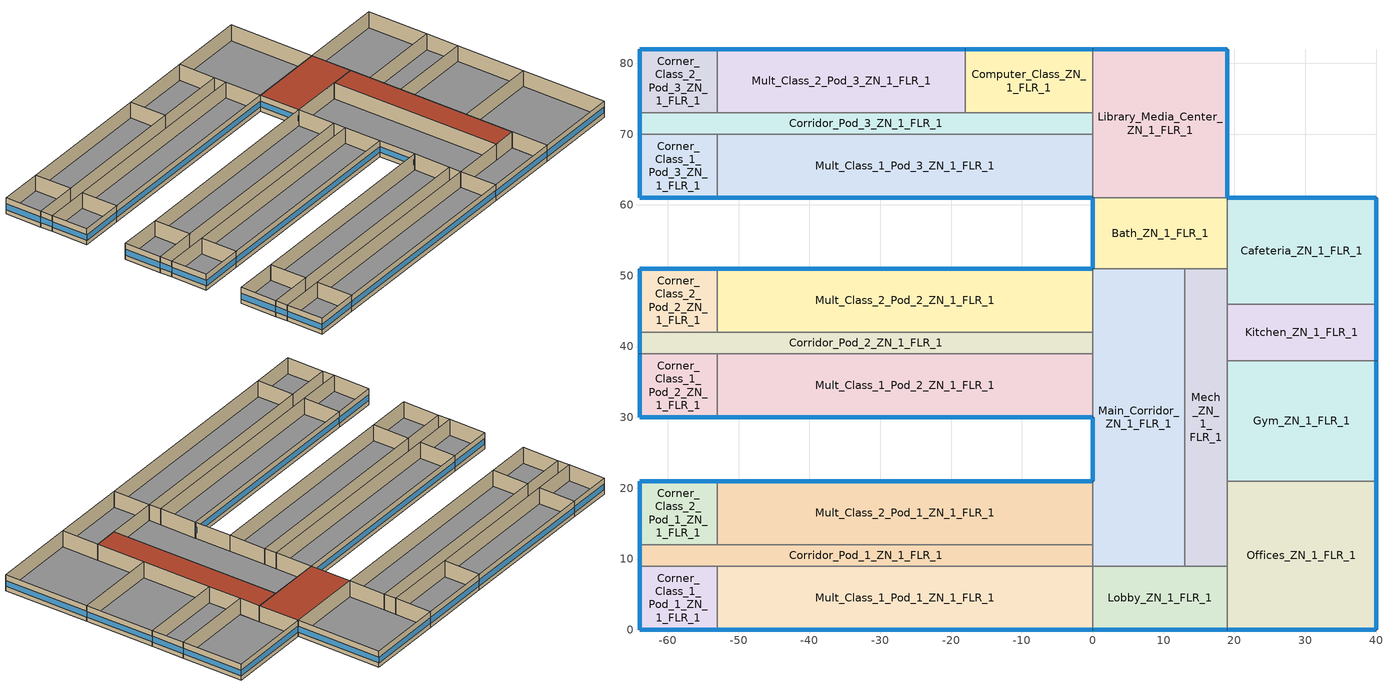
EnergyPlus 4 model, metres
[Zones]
Mult_Class_1_Pod_3_ZN_1_FLR_1
 floor ground (GROUND_FLOOR): 0,70 0,61 -53,61 -53,70 z0
 wall outside (EXT_WALL): -53,61 0,61 z0:4
 wall to Library_Media_Center_ZN_1_FLR_1 (ADJ_WALL): 0,61 0,70 z0:4
 wall to Corridor_Pod_3_ZN_1_FLR_1 (ADJ_WALL): 0,70 -53,70 z0:4
 wall to Corner_Class_1_Pod_3_ZN_1_FLR_1 (ADJ_WALL): -53,70 -53,61 z0:4
 window (EXT_WINDOW1): -52.95,61 -0.05,61 z1.1:2.5
Mult_Class_1_Pod_2_ZN_1_FLR_1
 floor ground (GROUND_FLOOR): 0,39 0,30 -53,30 -53,39 z0
 wall outside (EXT_WALL): -53,30 0,30 z0:4
 wall to Main_Corridor_ZN_1_FLR_1 (ADJ_WALL): 0,30 0,39 z0:4
 wall to Corridor_Pod_2_ZN_1_FLR_1 (ADJ_WALL): 0,39 -53,39 z0:4
 wall to Corner_Class_1_Pod_2_ZN_1_FLR_1 (ADJ_WALL): -53,39 -53,30 z0:4
 window (EXT_WINDOW1): -52.95,30 -0.05,30 z1.1:2.5
Mult_Class_2_Pod_3_ZN_1_FLR_1
 floor ground (GROUND_FLOOR): -18,82 -18,73 -53,73 -53,82 z0
 wall outside (EXT_WALL): -18,82 -53,82 z0:4
 wall to Corridor_Pod_3_ZN_1_FLR_1 (ADJ_WALL): -53,73 -18,73 z0:4
 wall to Computer_Class_ZN_1_FLR_1 (ADJ_WALL): -18,73 -18,82 z0:4
 wall to Corner_Class_2_Pod_3_ZN_1_FLR_1 (ADJ_WALL): -53,82 -53,73 z0:4
 window (EXT_WINDOW1): -18.05,82 -52.95,82 z1.1:2.5
Mult_Class_2_Pod_2_ZN_1_FLR_1
 floor ground (GROUND_FLOOR): 0,51 0,42 -53,42 -53,51 z0
 wall outside (EXT_WALL): 0,51 -53,51 z0:4
 wall to Corridor_Pod_2_ZN_1_FLR_1 (ADJ_WALL): -53,42 0,42 z0:4
 wall to Main_Corridor_ZN_1_FLR_1 (ADJ_WALL): 0,42 0,51 z0:4
 wall to Corner_Class_2_Pod_2_ZN_1_FLR_1 (ADJ_WALL): -53,51 -53,42 z0:4
 window (EXT_WINDOW1): -0.05,51 -52.95,51 z1.1:2.5
Gym_ZN_1_FLR_1
 floor ground (GROUND_FLOOR): 40,38 40,21 19,21 19,38 z0
 wall outside (EXT_WALL): 40,21 40,38 z0:4
 wall to Offices_ZN_1_FLR_1 (ADJ_WALL): 19,21 40,21 z0:4
 wall to Kitchen_ZN_1_FLR_1 (ADJ_WALL): 40,38 19,38 z0:4
 wall to Mech_ZN_1_FLR_1 (ADJ_WALL): 19,38 19,21 z0:4
 window (EXT_WINDOW1): 40,21.05 40,37.95 z1.1:2.51
Offices_ZN_1_FLR_1
 floor ground (GROUND_FLOOR): 40,21 40,0 19,0 19,21 z0
 wall outside (EXT_WALL): 19,0 40,0 40,21 z0:4
 wall to Gym_ZN_1_FLR_1 (ADJ_WALL): 40,21 19,21 z0:4
 wall to Mech_ZN_1_FLR_1 (ADJ_WALL): 19,21 19,9 z0:4
 wall to Lobby_ZN_1_FLR_1 (ADJ_WALL): 19,9 19,0 z0:4
 window (EXT_WINDOW1): 19.05,0 39.95,0 / 40,0.05 40,20.95 z1.1:2.51
Mult_Class_2_Pod_1_ZN_1_FLR_1
 floor ground (GROUND_FLOOR): 0,21 0,12 -53,12 -53,21 z0
 wall outside (EXT_WALL): 0,21 -53,21 z0:4
 wall to Corridor_Pod_1_ZN_1_FLR_1 (ADJ_WALL): -53,12 0,12 z0:4
 wall to Main_Corridor_ZN_1_FLR_1 (ADJ_WALL): 0,12 0,21 z0:4
 wall to Corner_Class_2_Pod_1_ZN_1_FLR_1 (ADJ_WALL): -53,21 -53,12 z0:4
 window (EXT_WINDOW1): -0.05,21 -52.95,21 z1.1:2.5
Mech_ZN_1_FLR_1
 floor ground (GROUND_FLOOR): 19,51 19,9 13,9 13,51 z0
 wall to Offices_ZN_1_FLR_1 (ADJ_WALL): 19,9 19,21 z0:4
 wall to Kitchen_ZN_1_FLR_1 (ADJ_WALL): 19,38 19,46 z0:4
 wall to Cafeteria_ZN_1_FLR_1 (ADJ_WALL): 19,46 19,51 z0:4
 wall to Bath_ZN_1_FLR_1 (ADJ_WALL): 19,51 13,51 z0:4
 wall to Main_Corridor_ZN_1_FLR_1 (ADJ_WALL): 13,51 13,9 z0:4
 wall to Gym_ZN_1_FLR_1 (ADJ_WALL): 19,21 19,38 z0:4
 roof outside (EXT_ROOF): 13,51 13,9 19,9 19,51 z4
Mult_Class_1_Pod_1_ZN_1_FLR_1
 floor ground (GROUND_FLOOR): 0,9 0,0 -53,0 -53,9 z0
 wall outside (EXT_WALL): -53,0 0,0 z0:4
 wall to Lobby_ZN_1_FLR_1 (ADJ_WALL): 0,0 0,9 z0:4
 wall to Corridor_Pod_1_ZN_1_FLR_1 (ADJ_WALL): 0,9 -53,9 z0:4
 wall to Corner_Class_1_Pod_1_ZN_1_FLR_1 (ADJ_WALL): -53,9 -53,0 z0:4
 window (EXT_WINDOW1): -52.95,0 -0.05,0 z1.1:2.5
Lobby_ZN_1_FLR_1
 floor ground (GROUND_FLOOR): 19,9 19,0 0,0 0,9 z0
 wall outside (EXT_WALL): 0,0 19,0 z0:4
 wall to Offices_ZN_1_FLR_1 (ADJ_WALL): 19,0 19,9 z0:4
 wall to Mech_ZN_1_FLR_1 (ADJ_WALL): 19,9 13,9 z0:4
 wall to Main_Corridor_ZN_1_FLR_1 (ADJ_WALL): 13,9 0,9 z0:4
 wall to Mult_Class_1_Pod_1_ZN_1_FLR_1 (ADJ_WALL): 0,9 0,0 z0:4
 window (EXT_WINDOW1): 0.05,0 18.95,0 z1.1:2.51
Main_Corridor_ZN_1_FLR_1
 floor ground (GROUND_FLOOR): 13,51 13,9 0,9 0,51 z0
 wall outside (EXT_WALL): 0,30 0,21 z0:4
 wall to Lobby_ZN_1_FLR_1 (ADJ_WALL): 0,9 13,9 z0:4
 wall to Mech_ZN_1_FLR_1 (ADJ_WALL): 13,9 13,51 z0:4
 wall to Bath_ZN_1_FLR_1 (ADJ_WALL): 13,51 0,51 z0:4
 wall to Mult_Class_2_Pod_2_ZN_1_FLR_1 (ADJ_WALL): 0,51 0,42 z0:4
 wall to Corridor_Pod_2_ZN_1_FLR_1 (ADJ_WALL): 0,42 0,39 z0:4
 wall to Mult_Class_1_Pod_2_ZN_1_FLR_1 (ADJ_WALL): 0,39 0,30 z0:4
 wall to Mult_Class_2_Pod_1_ZN_1_FLR_1 (ADJ_WALL): 0,21 0,12 z0:4
 wall to Corridor_Pod_1_ZN_1_FLR_1 (ADJ_WALL): 0,12 0,9 z0:4
 window (EXT_WINDOW1): 0,29.95 0,21.05 z1.1:2.52
Library_Media_Center_ZN_1_FLR_1
 floor ground (GROUND_FLOOR): 19,82 19,61 0,61 0,82 z0
 wall outside (EXT_WALL): 19,61 19,82 0,82 z0:4
 wall to Bath_ZN_1_FLR_1 (ADJ_WALL): 0,61 19,61 z0:4
 wall to Computer_Class_ZN_1_FLR_1 (ADJ_WALL): 0,82 0,73 z0:4
 wall to Corridor_Pod_3_ZN_1_FLR_1 (ADJ_WALL): 0,73 0,70 z0:4
 wall to Mult_Class_1_Pod_3_ZN_1_FLR_1 (ADJ_WALL): 0,70 0,61 z0:4
 window (EXT_WINDOW1): 19,61.05 19,81.95 / 18.95,82 0.05,82 z1.1:2.51
Kitchen_ZN_1_FLR_1
 floor ground (GROUND_FLOOR): 40,46 40,38 19,38 19,46 z0
 wall outside (EXT_WALL): 40,38 40,46 z0:4
 wall to Gym_ZN_1_FLR_1 (ADJ_WALL): 19,38 40,38 z0:4
 wall to Cafeteria_ZN_1_FLR_1 (ADJ_WALL): 40,46 19,46 z0:4
 wall to Mech_ZN_1_FLR_1 (ADJ_WALL): 19,46 19,38 z0:4
 window (EXT_WINDOW1): 40,38.05 40,45.95 z1.1:2.52
Bath_ZN_1_FLR_1
 floor ground (GROUND_FLOOR): 19,61 19,51 0,51 0,61 z0
 wall outside (EXT_WALL): 0,61 0,51 z0:4
 wall to Mech_ZN_1_FLR_1 (ADJ_WALL): 13,51 19,51 z0:4
 wall to Cafeteria_ZN_1_FLR_1 (ADJ_WALL): 19,51 19,61 z0:4
 wall to Library_Media_Center_ZN_1_FLR_1 (ADJ_WALL): 19,61 0,61 z0:4
 window (EXT_WINDOW1): 0,60.95 0,51.05 z1.1:2.51
 roof outside (EXT_ROOF): 0,61 0,51 19,51 19,61 z4
Corridor_Pod_3_ZN_1_FLR_1
 floor ground (GROUND_FLOOR): 0,73 0,70 -64,70 -64,73 z0
 wall outside (EXT_WALL): -64,73 -64,70 z0:4
 wall to Corner_Class_1_Pod_3_ZN_1_FLR_1 (ADJ_WALL): -64,70 -53,70 z0:4
 wall to Mult_Class_1_Pod_3_ZN_1_FLR_1 (ADJ_WALL): -53,70 0,70 z0:4
 wall to Library_Media_Center_ZN_1_FLR_1 (ADJ_WALL): 0,70 0,73 z0:4
 wall to Computer_Class_ZN_1_FLR_1 (ADJ_WALL): 0,73 -18,73 z0:4
 wall to Mult_Class_2_Pod_3_ZN_1_FLR_1 (ADJ_WALL): -18,73 -53,73 z0:4
 wall to Corner_Class_2_Pod_3_ZN_1_FLR_1 (ADJ_WALL): -53,73 -64,73 z0:4
 window (EXT_WINDOW1): -64,72.95 -64,70.05 z1.1:2.55
Corridor_Pod_2_ZN_1_FLR_1
 floor ground (GROUND_FLOOR): 0,42 0,39 -64,39 -64,42 z0
 wall outside (EXT_WALL): -64,42 -64,39 z0:4
 wall to Corner_Class_1_Pod_2_ZN_1_FLR_1 (ADJ_WALL): -64,39 -53,39 z0:4
 wall to Mult_Class_1_Pod_2_ZN_1_FLR_1 (ADJ_WALL): -53,39 0,39 z0:4
 wall to Main_Corridor_ZN_1_FLR_1 (ADJ_WALL): 0,39 0,42 z0:4
 wall to Mult_Class_2_Pod_2_ZN_1_FLR_1 (ADJ_WALL): 0,42 -53,42 z0:4
 wall to Corner_Class_2_Pod_2_ZN_1_FLR_1 (ADJ_WALL): -53,42 -64,42 z0:4
 window (EXT_WINDOW1): -64,41.95 -64,39.05 z1.1:2.55
Corridor_Pod_1_ZN_1_FLR_1
 floor ground (GROUND_FLOOR): 0,12 0,9 -64,9 -64,12 z0
 wall outside (EXT_WALL): -64,12 -64,9 z0:4
 wall to Corner_Class_1_Pod_1_ZN_1_FLR_1 (ADJ_WALL): -64,9 -53,9 z0:4
 wall to Mult_Class_1_Pod_1_ZN_1_FLR_1 (ADJ_WALL): -53,9 0,9 z0:4
 wall to Main_Corridor_ZN_1_FLR_1 (ADJ_WALL): 0,9 0,12 z0:4
 wall to Mult_Class_2_Pod_1_ZN_1_FLR_1 (ADJ_WALL): 0,12 -53,12 z0:4
 wall to Corner_Class_2_Pod_1_ZN_1_FLR_1 (ADJ_WALL): -53,12 -64,12 z0:4
 window (EXT_WINDOW1): -64,11.95 -64,9.05 z1.1:2.55
Corner_Class_2_Pod_3_ZN_1_FLR_1
 floor ground (GROUND_FLOOR): -53,82 -53,73 -64,73 -64,82 z0
 wall outside (EXT_WALL): -53,82 -64,82 -64,73 z0:4
 wall to Corridor_Pod_3_ZN_1_FLR_1 (ADJ_WALL): -64,73 -53,73 z0:4
 wall to Mult_Class_2_Pod_3_ZN_1_FLR_1 (ADJ_WALL): -53,73 -53,82 z0:4
 window (EXT_WINDOW1): -53.05,82 -63.95,82 z1.1:2.51; -64,81.95 -64,73.05 z1.1:2.52
Corner_Class_2_Pod_2_ZN_1_FLR_1
 floor ground (GROUND_FLOOR): -53,51 -53,42 -64,42 -64,51 z0
 wall outside (EXT_WALL): -53,51 -64,51 -64,42 z0:4
 wall to Corridor_Pod_2_ZN_1_FLR_1 (ADJ_WALL): -64,42 -53,42 z0:4
 wall to Mult_Class_2_Pod_2_ZN_1_FLR_1 (ADJ_WALL): -53,42 -53,51 z0:4
 window (EXT_WINDOW1): -53.05,51 -63.95,51 z1.1:2.51; -64,50.95 -64,42.05 z1.1:2.52
Corner_Class_2_Pod_1_ZN_1_FLR_1
 floor ground (GROUND_FLOOR): -53,21 -53,12 -64,12 -64,21 z0
 wall outside (EXT_WALL): -53,21 -64,21 -64,12 z0:4
 wall to Corridor_Pod_1_ZN_1_FLR_1 (ADJ_WALL): -64,12 -53,12 z0:4
 wall to Mult_Class_2_Pod_1_ZN_1_FLR_1 (ADJ_WALL): -53,12 -53,21 z0:4
 window (EXT_WINDOW1): -53.05,21 -63.95,21 z1.1:2.51; -64,20.95 -64,12.05 z1.1:2.52
Corner_Class_1_Pod_3_ZN_1_FLR_1
 floor ground (GROUND_FLOOR): -53,70 -53,61 -64,61 -64,70 z0
 wall outside (EXT_WALL): -64,70 -64,61 -53,61 z0:4
 wall to Mult_Class_1_Pod_3_ZN_1_FLR_1 (ADJ_WALL): -53,61 -53,70 z0:4
 wall to Corridor_Pod_3_ZN_1_FLR_1 (ADJ_WALL): -53,70 -64,70 z0:4
 window (EXT_WINDOW1): -63.95,61 -53.05,61 z1.1:2.51; -64,69.95 -64,61.05 z1.1:2.52
Corner_Class_1_Pod_2_ZN_1_FLR_1
 floor ground (GROUND_FLOOR): -53,39 -53,30 -64,30 -64,39 z0
 wall outside (EXT_WALL): -64,39 -64,30 -53,30 z0:4
 wall to Mult_Class_1_Pod_2_ZN_1_FLR_1 (ADJ_WALL): -53,30 -53,39 z0:4
 wall to Corridor_Pod_2_ZN_1_FLR_1 (ADJ_WALL): -53,39 -64,39 z0:4
 window (EXT_WINDOW1): -63.95,30 -53.05,30 z1.1:2.51; -64,38.95 -64,30.05 z1.1:2.52
Corner_Class_1_Pod_1_ZN_1_FLR_1
 floor ground (GROUND_FLOOR): -53,9 -53,0 -64,0 -64,9 z0
 wall outside (EXT_WALL): -64,9 -64,0 -53,0 z0:4
 wall to Mult_Class_1_Pod_1_ZN_1_FLR_1 (ADJ_WALL): -53,0 -53,9 z0:4
 wall to Corridor_Pod_1_ZN_1_FLR_1 (ADJ_WALL): -53,9 -64,9 z0:4
 window (EXT_WINDOW1): -63.95,0 -53.05,0 z1.1:2.51; -64,8.95 -64,0.05 z1.1:2.52
Computer_Class_ZN_1_FLR_1
 floor ground (GROUND_FLOOR): 0,82 0,73 -18,73 -18,82 z0
 wall outside (EXT_WALL): 0,82 -18,82 z0:4
 wall to Corridor_Pod_3_ZN_1_FLR_1 (ADJ_WALL): -18,73 0,73 z0:4
 wall to Library_Media_Center_ZN_1_FLR_1 (ADJ_WALL): 0,73 0,82 z0:4
 wall to Mult_Class_2_Pod_3_ZN_1_FLR_1 (ADJ_WALL): -18,82 -18,73 z0:4
 window (EXT_WINDOW1): -0.05,82 -17.95,82 z1.1:2.51
Cafeteria_ZN_1_FLR_1
 floor ground (GROUND_FLOOR): 40,61 40,46 19,46 19,61 z0
 wall outside (EXT_WALL): 40,46 40,61 19,61 z0:4
 wall to Kitchen_ZN_1_FLR_1 (ADJ_WALL): 19,46 40,46 z0:4
 wall to Bath_ZN_1_FLR_1 (ADJ_WALL): 19,61 19,51 z0:4
 wall to Mech_ZN_1_FLR_1 (ADJ_WALL): 19,51 19,46 z0:4
 window (EXT_WINDOW1): 40,46.05 40,60.95 / 39.95,61 19.05,61 z1.1:2.51
[Building]
TRNSYS17: North Axis {deg}=0; Terrain=City; Loads Convergence Tolerance Value=0; Temperature Convergence Tolerance Value {deltaC}=0; Solar Distribution=FullInteriorAndExterior; Maximum Number of Warmup Days=0
[Site:Location]
LocationName=not used; Latitude {deg}=0; Longitude {deg}=0; TimeZone {hr}=0; Elevation {m}=0
[Construction]
GROUND_FLOOR; EXT_WALL; EXT_ROOF; ADJ_WALL; EXT_WINDOW1: 
[SurfaceProperty:OtherSideCoefficients]
BOUNDARY=IDENTICAL; BOUNDARY=INPUT 1*TBOUNDARY; BOUNDARY=INPUT 1*TGROUND; BOUNDARY=20; BOUNDARY=15
[Zone]
Mult_Class_1_Pod_3_ZN_1_FLR_1: 1, 1, BuildingSurface:Detailed, 1, Roof, EXT_ROOF, Mult_Class_1_Pod_3_ZN_1_FLR_1, Outdoors, SunExposed, WindExposed, AutoCalculate, 4, -53, 70, 4, -53, 61, 4, 0, 61, 4, 0, 70, 4
Mult_Class_1_Pod_2_ZN_1_FLR_1: 1, 1, BuildingSurface:Detailed, 7, Roof, EXT_ROOF, Mult_Class_1_Pod_2_ZN_1_FLR_1, Outdoors, SunExposed, WindExposed, AutoCalculate, 4, -53, 39, 4, -53, 30, 4, 0, 30, 4, 0, 39, 4
Mult_Class_2_Pod_3_ZN_1_FLR_1: 1, 1, BuildingSurface:Detailed, 13, Roof, EXT_ROOF, Mult_Class_2_Pod_3_ZN_1_FLR_1, Outdoors, SunExposed, WindExposed, AutoCalculate, 4, -53, 82, 4, -53, 73, 4, -18, 73, 4, -18, 82, 4
Mult_Class_2_Pod_2_ZN_1_FLR_1: 1, 1, BuildingSurface:Detailed, 19, Roof, EXT_ROOF, Mult_Class_2_Pod_2_ZN_1_FLR_1, Outdoors, SunExposed, WindExposed, AutoCalculate, 4, -53, 51, 4, -53, 42, 4, 0, 42, 4, 0, 51, 4
Gym_ZN_1_FLR_1: 1, 1, BuildingSurface:Detailed, 25, Roof, EXT_ROOF, Gym_ZN_1_FLR_1, Outdoors, SunExposed, WindExposed, AutoCalculate, 4, 19, 38, 4, 19, 21, 4, 40, 21, 4, 40, 38, 4
Offices_ZN_1_FLR_1: 1, 1, BuildingSurface:Detailed, 31, Roof, EXT_ROOF, Offices_ZN_1_FLR_1, Outdoors, SunExposed, WindExposed, AutoCalculate, 4, 19, 21, 4, 19, 0, 4, 40, 0, 4, 40, 21, 4
Mult_Class_2_Pod_1_ZN_1_FLR_1: 1, 1, BuildingSurface:Detailed, 38, Roof, EXT_ROOF, Mult_Class_2_Pod_1_ZN_1_FLR_1, Outdoors, SunExposed, WindExposed, AutoCalculate, 4, -53, 21, 4, -53, 12, 4, 0, 12, 4, 0, 21, 4
Mech_ZN_1_FLR_1: 1, 1, BuildingSurface:Detailed, 44, Wall, ADJ_WALL, Mech_ZN_1_FLR_1, Zone, Lobby_ZN_1_FLR_1, NoSun, NoWind, AutoCalculate, 4, 13, 9, 4, 13, 9, 0, 19, 9, 0, 19, 9, 4
Mult_Class_1_Pod_1_ZN_1_FLR_1: 1, 1, BuildingSurface:Detailed, 53, Roof, EXT_ROOF, Mult_Class_1_Pod_1_ZN_1_FLR_1, Outdoors, SunExposed, WindExposed, AutoCalculate, 4, -53, 9, 4, -53, 0, 4, 0, 0, 4, 0, 9, 4
Lobby_ZN_1_FLR_1: 1, 1, BuildingSurface:Detailed, 59, Roof, EXT_ROOF, Lobby_ZN_1_FLR_1, Outdoors, SunExposed, WindExposed, AutoCalculate, 4, 0, 9, 4, 0, 0, 4, 19, 0, 4, 19, 9, 4
Main_Corridor_ZN_1_FLR_1: 1, 1, BuildingSurface:Detailed, 66, Roof, EXT_ROOF, Main_Corridor_ZN_1_FLR_1, Outdoors, SunExposed, WindExposed, AutoCalculate, 4, 0, 51, 4, 0, 9, 4, 13, 9, 4, 13, 51, 4
Library_Media_Center_ZN_1_FLR_1: 1, 1, BuildingSurface:Detailed, 77, Roof, EXT_ROOF, Library_Media_Center_ZN_1_FLR_1, Outdoors, SunExposed, WindExposed, AutoCalculate, 4, 0, 82, 4, 0, 61, 4, 19, 61, 4, 19, 82, 4
Kitchen_ZN_1_FLR_1: 1, 1, BuildingSurface:Detailed, 85, Roof, EXT_ROOF, Kitchen_ZN_1_FLR_1, Outdoors, SunExposed, WindExposed, AutoCalculate, 4, 19, 46, 4, 19, 38, 4, 40, 38, 4, 40, 46, 4
Bath_ZN_1_FLR_1: 1, 1, BuildingSurface:Detailed, 91, Wall, ADJ_WALL, Bath_ZN_1_FLR_1, Zone, Main_Corridor_ZN_1_FLR_1, NoSun, NoWind, AutoCalculate, 4, 0, 51, 4, 0, 51, 0, 13, 51, 0, 13, 51, 4
Corridor_Pod_3_ZN_1_FLR_1: 1, 1, BuildingSurface:Detailed, 98, Roof, EXT_ROOF, Corridor_Pod_3_ZN_1_FLR_1, Outdoors, SunExposed, WindExposed, AutoCalculate, 4, -64, 73, 4, -64, 70, 4, 0, 70, 4, 0, 73, 4
Corridor_Pod_2_ZN_1_FLR_1: 1, 1, BuildingSurface:Detailed, 107, Roof, EXT_ROOF, Corridor_Pod_2_ZN_1_FLR_1, Outdoors, SunExposed, WindExposed, AutoCalculate, 4, -64, 42, 4, -64, 39, 4, 0, 39, 4, 0, 42, 4
Corridor_Pod_1_ZN_1_FLR_1: 1, 1, BuildingSurface:Detailed, 115, Roof, EXT_ROOF, Corridor_Pod_1_ZN_1_FLR_1, Outdoors, SunExposed, WindExposed, AutoCalculate, 4, -64, 12, 4, -64, 9, 4, 0, 9, 4, 0, 12, 4
Corner_Class_2_Pod_3_ZN_1_FLR_1: 1, 1, BuildingSurface:Detailed, 123, Roof, EXT_ROOF, Corner_Class_2_Pod_3_ZN_1_FLR_1, Outdoors, SunExposed, WindExposed, AutoCalculate, 4, -64, 82, 4, -64, 73, 4, -53, 73, 4, -53, 82, 4
Corner_Class_2_Pod_2_ZN_1_FLR_1: 1, 1, BuildingSurface:Detailed, 129, Roof, EXT_ROOF, Corner_Class_2_Pod_2_ZN_1_FLR_1, Outdoors, SunExposed, WindExposed, AutoCalculate, 4, -64, 51, 4, -64, 42, 4, -53, 42, 4, -53, 51, 4
Corner_Class_2_Pod_1_ZN_1_FLR_1: 1, 1, BuildingSurface:Detailed, 135, Roof, EXT_ROOF, Corner_Class_2_Pod_1_ZN_1_FLR_1, Outdoors, SunExposed, WindExposed, AutoCalculate, 4, -64, 21, 4, -64, 12, 4, -53, 12, 4, -53, 21, 4
Corner_Class_1_Pod_3_ZN_1_FLR_1: 1, 1, BuildingSurface:Detailed, 141, Roof, EXT_ROOF, Corner_Class_1_Pod_3_ZN_1_FLR_1, Outdoors, SunExposed, WindExposed, AutoCalculate, 4, -64, 70, 4, -64, 61, 4, -53, 61, 4, -53, 70, 4
Corner_Class_1_Pod_2_ZN_1_FLR_1: 1, 1, BuildingSurface:Detailed, 147, Roof, EXT_ROOF, Corner_Class_1_Pod_2_ZN_1_FLR_1, Outdoors, SunExposed, WindExposed, AutoCalculate, 4, -64, 39, 4, -64, 30, 4, -53, 30, 4, -53, 39, 4
Corner_Class_1_Pod_1_ZN_1_FLR_1: 1, 1, BuildingSurface:Detailed, 153, Roof, EXT_ROOF, Corner_Class_1_Pod_1_ZN_1_FLR_1, Outdoors, SunExposed, WindExposed, AutoCalculate, 4, -64, 9, 4, -64, 0, 4, -53, 0, 4, -53, 9, 4
Computer_Class_ZN_1_FLR_1: 1, 1, BuildingSurface:Detailed, 159, Roof, EXT_ROOF, Computer_Class_ZN_1_FLR_1, Outdoors, SunExposed, WindExposed, AutoCalculate, 4, -18, 82, 4, -18, 73, 4, 0, 73, 4, 0, 82, 4
Cafeteria_ZN_1_FLR_1: 1, 1, BuildingSurface:Detailed, 165, Roof, EXT_ROOF, Cafeteria_ZN_1_FLR_1, Outdoors, SunExposed, WindExposed, AutoCalculate, 4, 19, 61, 4, 19, 46, 4, 40, 46, 4, 40, 61, 4
